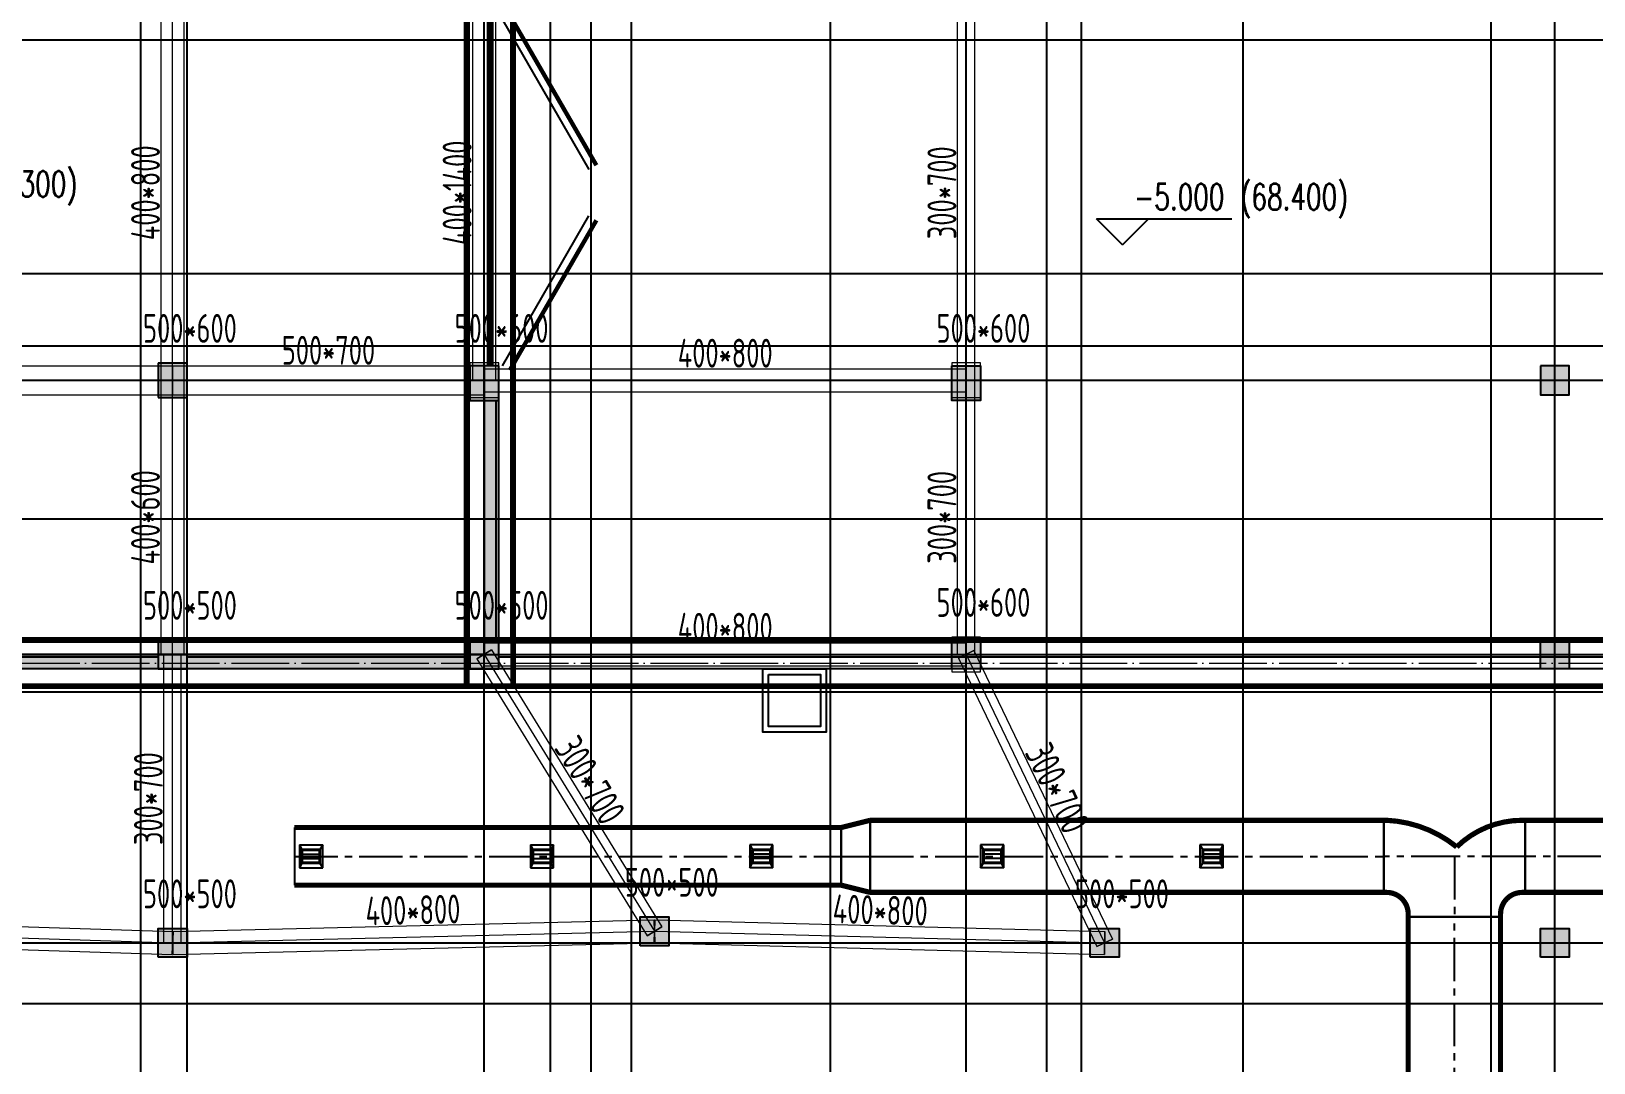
# Model space of a CAD drawing. Extents: x 369444 to 684549, y -549309 to 575337.
# Drawn here: x 456974 to 484049, y 335579 to 353457 of the extents above; entities that cross this region are included whole.
import ezdxf

# ---------------------------------------------------------------- set-up
doc = ezdxf.new("R2010")
doc.units = 0
doc.header["$LTSCALE"] = 1000
doc.header["$MEASUREMENT"] = 0
for name, pattern in [('CENTER2', [1.125, 0.75, -0.125, 0.125, -0.125]), ('DASH', [0.35, 0.25, -0.1]), ('DOTE', [2.42, 2, -0.2, 0.02, -0.2])]:
    doc.linetypes.add(name, pattern=pattern)
for name, color, linetype, lineweight, true_color in [('-1-0-1', 7, 'Continuous', 0, 0xc0c0c0), ('-1-1-2', 7, 'Continuous', 0, 0xc0c0c0), ('-2-0-1', 1, 'Continuous', 0, 0xff0000), ('-2-1-2', 9, 'Continuous', 0, 0x808080), ('1-6-1', 7, 'Continuous', 0, 0x55ff55), ('1-6-2', 7, 'Continuous', 0, 0x55ff55), ('11-6-1', 2, 'Continuous', 0, 0xffff00), ('11-6-2', 2, 'Continuous', 0, 0xffff00), ('11-6-5', 2, 'Continuous', 0, 0xffff00), ('12-6-1', 4, 'Continuous', 0, 0x00ffff), ('12-6-2', 4, 'Continuous', 0, 0x00ffff), ('12-6-5', 4, 'Continuous', 0, 0x00ffff)]:
    doc.layers.add(name, color=color, linetype=linetype, lineweight=lineweight, true_color=true_color)
for name, color, linetype in [('A-COLU-CONC', 9, 'Continuous'), ('A-WALL-HATCH', 8, 'Continuous'), ('COLUMN', 9, 'Continuous'), ('DOTE', 1, 'Continuous'), ('DUCT-排烟中心线', 5, 'CENTER2'), ('DUCT-排烟法兰', 4, 'Continuous'), ('DUCT-排烟管', 2, 'Continuous'), ('DUCT-排烟管端线', 4, 'Continuous'), ('PUB_HATCH', 8, 'Continuous'), ('WALL', 9, 'Continuous'), ('WINDOW', 4, 'Continuous'), ('景观场地标高', 4, 'Continuous'), ('车库集水坑', 60, 'Continuous'), ('防火分区线', 7, 'Continuous'), ('风管标注', 3, 'Continuous')]:
    doc.layers.add(name, color=color, linetype=linetype)
doc.layers.add('DOTE2', color=122, linetype='DOTE', lineweight=9)
doc.styles.add('_TCH_DIM', font='SIMPLEX', dxfattribs={"bigfont": 'GBCBIG'})
doc.styles.add('yjkcad', font='yjkeng.shx', dxfattribs={"width": 0.7, "height": 250, "bigfont": 'yjkchn.shx'})

# ---------------------------------------------------------------- blocks, each defined once
blk = doc.blocks.new('5461h6pgkifg')
at = {"layer": '车库集水坑', "lineweight": -2}
for points in [[(38490818489.037064, 3905436880.368558), (38490819589.037064, 3905436880.368558), (38490819589.037064, 3905435780.368558), (38490818489.037064, 3905435780.368558)], [(38490818589.037064, 3905436780.368558), (38490819489.037064, 3905436780.368558), (38490819489.037064, 3905435880.368558), (38490818589.037064, 3905435880.368558)]]:
    blk.add_lwpolyline(points, close=True, dxfattribs=at)
blk = doc.blocks.new('$DorLib2D$00000213')
at = {"color": 0, "linetype": 'DASH', "const_width": 0.02}
blk.add_lwpolyline([(0.5, 0), (-0.5, 0)], dxfattribs=at)
blk = doc.blocks.new('column500')
h = blk.add_hatch(color=0)
h.dxf.hatch_style = 1
h.paths.add_polyline_path([(-216381, -381440), (-215881, -381440), (-215881, -380940), (-216381, -380940)])
at = {"color": 0}
blk.add_lwpolyline([(-216381, -381440), (-215881, -381440), (-215881, -380940), (-216381, -380940)], close=True, dxfattribs=at)
blk = doc.blocks.new('165gsff')
at = {"layer": 'COLUMN', "lineweight": -2, "ltscale": 6}
blk.add_hatch(color=256, dxfattribs=at).paths.add_polyline_path([(38490804507.5, 3905235777.5), (38490805007.5, 3905235777.5), (38490805007.5, 3905235177.5), (38490804507.5, 3905235177.5)])
at = {"color": 0}
blk.add_lwpolyline([(38490804507.5, 3905235777.5), (38490805007.5, 3905235777.5), (38490805007.5, 3905235177.5), (38490804507.5, 3905235177.5)], close=True, dxfattribs=at)
blk = doc.blocks.new('$DorLib2D$00000207')
at = {"color": 0}
for p, q in [((-0.5, 0.0313), (-0.067, 0.2813)), ((0.5, 0.0313), (0.067, 0.2813))]:
    blk.add_line(p, q, dxfattribs=at)
at = {"color": 0, "const_width": 0.0125}
for points in [[(-0.5125, 0.0529), (-0.0795, 0.3029)], [(0.5125, 0.0529), (0.0795, 0.3029)]]:
    blk.add_lwpolyline(points, dxfattribs=at)
blk = doc.blocks.new('N-风管')
at = {"color": 0, "linetype": 'Continuous'}
for p, q in [((38489297580.664528, 3905433830.01368, 2600), (38489297980.664528, 3905433830.01368, 2600)), ((38489301580.664528, 3905433830.01368, 2600), (38489301980.664528, 3905433830.01368, 2600)), ((38489305781.545509, 3905433430.01368, 2600), (38489305381.545509, 3905433430.01368, 2600)), ((38489309781.545509, 3905433430.01368, 2600), (38489309381.545509, 3905433430.01368, 2600)), ((38489313581.545509, 3905433430.01368, 2600), (38489313181.545509, 3905433430.01368, 2600))]:
    blk.add_line(p, q, dxfattribs=at)
at = {"color": 0}
for p, q in [((38489297580.664528, 3905433830.01368, 2600), (38489297580.664528, 3905433430.01368, 2600)), ((38489297580.664528, 3905433830.01368, 2600), (38489297620.664528, 3905433741.124792, 2600)), ((38489297620.664528, 3905433667.050717, 2600), (38489297932.664528, 3905433667.050717, 2600)), ((38489297980.664528, 3905433830.01368, 2600), (38489297932.664528, 3905433741.124792, 2600)), ((38489297980.664528, 3905433430.01368, 2600), (38489297980.664528, 3905433830.01368, 2600)), ((38489301580.664528, 3905433830.01368, 2600), (38489301580.664528, 3905433430.01368, 2600)), ((38489301580.664528, 3905433830.01368, 2600), (38489301620.664528, 3905433741.124792, 2600)), ((38489301620.664528, 3905433667.050717, 2600), (38489301932.664528, 3905433667.050717, 2600)), ((38489301980.664528, 3905433830.01368, 2600), (38489301932.664528, 3905433741.124792, 2600)), ((38489301980.664528, 3905433430.01368, 2600), (38489301980.664528, 3905433830.01368, 2600)), ((38489305381.545509, 3905433830.01368, 2600), (38489305429.545509, 3905433741.124792, 2600)), ((38489305781.545509, 3905433830.01368, 2600), (38489305381.545509, 3905433830.01368, 2600)), ((38489305381.545509, 3905433830.01368, 2600), (38489305381.545509, 3905433430.01368, 2600)), ((38489305741.545509, 3905433667.050717, 2600), (38489305429.545509, 3905433667.050717, 2600)), ((38489305741.545509, 3905433741.124792, 2600), (38489305781.545509, 3905433830.01368, 2600)), ((38489305781.545509, 3905433430.01368, 2600), (38489305781.545509, 3905433830.01368, 2600)), ((38489309381.545509, 3905433830.01368, 2600), (38489309429.545509, 3905433741.124792, 2600)), ((38489309781.545509, 3905433830.01368, 2600), (38489309381.545509, 3905433830.01368, 2600)), ((38489309381.545509, 3905433830.01368, 2600), (38489309381.545509, 3905433430.01368, 2600)), ((38489309741.545509, 3905433667.050717, 2600), (38489309429.545509, 3905433667.050717, 2600)), ((38489309741.545509, 3905433741.124792, 2600), (38489309781.545509, 3905433830.01368, 2600)), ((38489309781.545509, 3905433430.01368, 2600), (38489309781.545509, 3905433830.01368, 2600)), ((38489313181.545509, 3905433830.01368, 2600), (38489313229.545509, 3905433741.124792, 2600)), ((38489313581.545509, 3905433830.01368, 2600), (38489313181.545509, 3905433830.01368, 2600)), ((38489313181.545509, 3905433830.01368, 2600), (38489313181.545509, 3905433430.01368, 2600)), ((38489313541.545509, 3905433667.050717, 2600), (38489313229.545509, 3905433667.050717, 2600)), ((38489313541.545509, 3905433741.124792, 2600), (38489313581.545509, 3905433830.01368, 2600)), ((38489313581.545509, 3905433430.01368, 2600), (38489313581.545509, 3905433830.01368, 2600)), ((38489297620.664528, 3905433518.902569, 2600), (38489297580.664528, 3905433430.01368, 2600)), ((38489297580.664528, 3905433430.01368, 2600), (38489297980.664528, 3905433430.01368, 2600)), ((38489297620.664528, 3905433592.976644, 2600), (38489297932.664528, 3905433592.976644, 2600)), ((38489297980.664528, 3905433430.01368, 2600), (38489297932.664528, 3905433518.902569, 2600)), ((38489301620.664528, 3905433518.902569, 2600), (38489301580.664528, 3905433430.01368, 2600)), ((38489301580.664528, 3905433430.01368, 2600), (38489301980.664528, 3905433430.01368, 2600)), ((38489301620.664528, 3905433592.976644, 2600), (38489301932.664528, 3905433592.976644, 2600)), ((38489301980.664528, 3905433430.01368, 2600), (38489301932.664528, 3905433518.902569, 2600)), ((38489305381.545509, 3905433430.01368, 2600), (38489305429.545509, 3905433518.902569, 2600)), ((38489305741.545509, 3905433592.976644, 2600), (38489305429.545509, 3905433592.976644, 2600)), ((38489305781.545509, 3905433430.01368, 2600), (38489305741.545509, 3905433518.902569, 2600)), ((38489309381.545509, 3905433430.01368, 2600), (38489309429.545509, 3905433518.902569, 2600)), ((38489309741.545509, 3905433592.976644, 2600), (38489309429.545509, 3905433592.976644, 2600)), ((38489309781.545509, 3905433430.01368, 2600), (38489309741.545509, 3905433518.902569, 2600)), ((38489313181.545509, 3905433430.01368, 2600), (38489313229.545509, 3905433518.902569, 2600)), ((38489313541.545509, 3905433592.976644, 2600), (38489313229.545509, 3905433592.976644, 2600)), ((38489313581.545509, 3905433430.01368, 2600), (38489313541.545509, 3905433518.902569, 2600))]:
    blk.add_line(p, q, dxfattribs=at)
at = {"color": 0, "lineweight": 40}
for p, q in [((38489297620.664528, 3905433741.124792, 2600), (38489297620.664528, 3905433518.902569, 2600)), ((38489297932.664528, 3905433741.124792, 2600), (38489297620.664528, 3905433741.124792, 2600)), ((38489297932.664528, 3905433518.902569, 2600), (38489297932.664528, 3905433741.124792, 2600)), ((38489301620.664528, 3905433741.124792, 2600), (38489301620.664528, 3905433518.902569, 2600)), ((38489301932.664528, 3905433741.124792, 2600), (38489301620.664528, 3905433741.124792, 2600)), ((38489301932.664528, 3905433518.902569, 2600), (38489301932.664528, 3905433741.124792, 2600)), ((38489305429.545509, 3905433741.124792, 2600), (38489305429.545509, 3905433518.902569, 2600)), ((38489305429.545509, 3905433741.124792, 2600), (38489305741.545509, 3905433741.124792, 2600)), ((38489305741.545509, 3905433518.902569, 2600), (38489305741.545509, 3905433741.124792, 2600)), ((38489309429.545509, 3905433741.124792, 2600), (38489309429.545509, 3905433518.902569, 2600)), ((38489309429.545509, 3905433741.124792, 2600), (38489309741.545509, 3905433741.124792, 2600)), ((38489309741.545509, 3905433518.902569, 2600), (38489309741.545509, 3905433741.124792, 2600)), ((38489313229.545509, 3905433741.124792, 2600), (38489313229.545509, 3905433518.902569, 2600)), ((38489313229.545509, 3905433741.124792, 2600), (38489313541.545509, 3905433741.124792, 2600)), ((38489313541.545509, 3905433518.902569, 2600), (38489313541.545509, 3905433741.124792, 2600)), ((38489297932.664528, 3905433518.902569, 2600), (38489297620.664528, 3905433518.902569, 2600)), ((38489301932.664528, 3905433518.902569, 2600), (38489301620.664528, 3905433518.902569, 2600)), ((38489305429.545509, 3905433518.902569, 2600), (38489305741.545509, 3905433518.902569, 2600)), ((38489309429.545509, 3905433518.902569, 2600), (38489309741.545509, 3905433518.902569, 2600)), ((38489313229.545509, 3905433518.902569, 2600), (38489313541.545509, 3905433518.902569, 2600))]:
    blk.add_line(p, q, dxfattribs=at)
at = {"layer": 'DUCT-排烟中心线', "color": 0}
for p, q in [((38489297490.369827, 3905433630.01368), (38489306966.968987, 3905433630.01368)), ((38489306967.168983, 3905433630.01368), (38489307467.168983, 3905433630.01368)), ((38489307467.369003, 3905433630.01368), (38489316365.468163, 3905433630.013694)), ((38489317590.668159, 3905433630.013701), (38489316365.668159, 3905433630.013694)), ((38489318815.668159, 3905433630.013701), (38489317590.668159, 3905433630.013701)), ((38489317590.668159, 3905433630.013701), (38489317590.668159, 3905432580.013694)), ((38489333629.46006, 3905433630.01368), (38489318815.868156, 3905433630.013701)), ((38489317590.668167, 3905419092.308393), (38489317590.668159, 3905432579.813694))]:
    blk.add_line(p, q, dxfattribs=at)
at = {"layer": 'DUCT-排烟法兰', "color": 0}
for p, q in [((38489306967.068977, 3905433100.01368), (38489306967.068977, 3905434160.01368)), ((38489307467.26899, 3905432975.01368), (38489307467.26899, 3905434285.01368)), ((38489316365.568161, 3905434285.013694), (38489316365.568161, 3905432975.013694)), ((38489318815.768158, 3905432975.013701), (38489318815.768158, 3905434285.013701)), ((38489316750.668159, 3905432579.913694), (38489318430.668159, 3905432579.913694))]:
    blk.add_line(p, q, dxfattribs=at)
at = {"layer": 'DUCT-排烟管', "color": 0, "const_width": 90}
for points in [[(38489306966.968987, 3905434130.01368), (38489297490.369827, 3905434130.01368)], [(38489306967.168983, 3905434130.01368), (38489307467.168983, 3905434255.01368)], [(38489316365.468163, 3905434255.013694), (38489307467.369003, 3905434255.01368)], [(38489316365.668159, 3905434255.013694), (38489316415.668159, 3905434255.013694)], [(38489318765.668159, 3905434255.013701), (38489318815.668159, 3905434255.013701)], [(38489333629.46006, 3905434255.01368), (38489318815.868156, 3905434255.013701)], [(38489297490.369827, 3905433130.01368), (38489306966.968987, 3905433130.01368)], [(38489306967.168983, 3905433130.01368), (38489307467.168983, 3905433005.01368)], [(38489307467.369003, 3905433005.01368), (38489316365.468163, 3905433005.013694)], [(38489316415.668159, 3905433005.013694), (38489316365.668159, 3905433005.013694)], [(38489318815.668159, 3905433005.013701), (38489318765.668159, 3905433005.013701)], [(38489318815.868156, 3905433005.013701), (38489333629.46006, 3905433005.01368)], [(38489316790.668159, 3905432580.013694), (38489316790.668159, 3905432630.013694)], [(38489316790.668159, 3905432579.813694), (38489316790.668167, 3905419092.308392)], [(38489318390.668159, 3905432630.0137), (38489318390.668159, 3905432580.013694)], [(38489318390.668167, 3905419092.308393), (38489318390.668159, 3905432579.813695)]]:
    blk.add_lwpolyline(points, dxfattribs=at)
at = {"layer": 'DUCT-排烟管', "color": 0, "extrusion": (0, 0, -1), "const_width": 90}
for points in [[(-38489316415.668159, 3905434255.013694, 0.1600273165), (-38489317631.081909, 3905433793.344713)], [(-38489317631.081909, 3905433793.344712, 0.1956635494), (-38489318765.668159, 3905434255.013703)]]:
    blk.add_lwpolyline(points, format="xyb", dxfattribs=at)
at = {"layer": 'DUCT-排烟管', "color": 0, "const_width": 90}
for points in [[(38489316790.668159, 3905432630.013694, 0.4142135508), (38489316415.668159, 3905433005.013694)], [(38489318765.668159, 3905433005.013701, 0.4142135512), (38489318390.668159, 3905432630.0137)]]:
    blk.add_lwpolyline(points, format="xyb", dxfattribs=at)
at = {"layer": 'DUCT-排烟管端线', "color": 0}
for p, q in [((38489307467.168983, 3905433005.01368), (38489307467.168983, 3905434255.01368)), ((38489307467.369003, 3905434255.01368), (38489307467.369003, 3905433005.01368)), ((38489316365.468163, 3905433005.013694), (38489316365.468163, 3905434255.013694)), ((38489316365.668159, 3905433005.013694), (38489316365.668159, 3905434255.013694)), ((38489318815.668159, 3905434255.013701), (38489318815.668159, 3905433005.013701)), ((38489318815.868156, 3905434255.013701), (38489318815.868156, 3905433005.013701)), ((38489297490.369827, 3905434130.01368), (38489297490.369827, 3905433130.01368)), ((38489306966.968987, 3905433130.01368), (38489306966.968987, 3905434130.01368)), ((38489306967.168983, 3905434130.01368), (38489306967.168983, 3905433130.01368)), ((38489318390.668159, 3905432580.013694), (38489316790.668159, 3905432580.013694)), ((38489318390.668159, 3905432579.813695), (38489316790.668159, 3905432579.813694))]:
    blk.add_line(p, q, dxfattribs=at)

msp = doc.modelspace()

# ---------------------------------------------------------------- hatches: boundary and pattern name
at = {"layer": 'A-WALL-HATCH'}
for points in [[(459674.7, 347706.6), (459174.7, 347706.6), (459174.7, 347106.6), (459674.7, 347106.6)], [(465074.7, 347657), (464574.7, 347657), (464574.7, 347057), (465074.7, 347057)], [(459674.7, 342906.6), (459174.7, 342906.6), (459174.7, 342406.6), (459674.7, 342406.6)], [(465074.7, 342906.6), (464574.7, 342906.6), (464574.7, 342406.6), (465074.7, 342406.6)]]:
    msp.add_hatch(color=256, dxfattribs=at).paths.add_polyline_path(points)
at = {"layer": 'PUB_HATCH'}
for points in [[(465074.6, 342407.1), (465074.6, 347657), (464824.6, 347657), (464824.6, 342657.1)], [(465074.6, 342407.1), (464824.6, 342657.1), (438224.5, 342657.1), (438094.5, 342607.1), (438074.5, 342407.1)]]:
    msp.add_hatch(color=256, dxfattribs=at).paths.add_polyline_path(points)

# ---------------------------------------------------------------- linework, layer by layer
at = {"layer": '-1-0-1', "color": 0}
for p in [(459424.3, 347407.1, -3600), (464824.3, 347407.1, -3600), (473174.3, 347407.1, -3600), (459424.3, 342657.1, -3600), (464824.3, 342657.1, -3600), (473174.3, 342657.1, -3600), (459424.3, 337657.1, -3600), (467774.3, 337857.1, -3600), (475574.3, 337657.1, -3600)]:
    msp.add_point(p, dxfattribs=at)
at = {"layer": '-1-1-2', "color": 0}
for p, q in [((459424.3, 347407.1, -3600), (459424.3, 347407.1)), ((464824.3, 347407.1, -3600), (464824.3, 347407.1)), ((473174.3, 347407.1, -3600), (473174.3, 347407.1)), ((459424.3, 342657.1, -3600), (459424.3, 342657.1)), ((464824.3, 342657.1, -3600), (464824.3, 342657.1)), ((473174.3, 342657.1, -3600), (473174.3, 342657.1)), ((459424.3, 337657.1, -3600), (459424.3, 337657.1)), ((467774.3, 337857.1, -3600), (467774.3, 337857.1)), ((475574.3, 337657.1, -3600), (475574.3, 337657.1))]:
    msp.add_line(p, q, dxfattribs=at)
at = {"layer": '-2-0-1', "color": 0}
for p, q in [((459424.3, 347407.1, -3600), (459424.3, 353907.1, -3600)), ((464824.3, 347407.1, -3600), (464824.3, 353907.1, -3600)), ((473174.3, 347407.1, -3600), (473174.3, 353907.1, -3600)), ((451624.3, 347407.1, -3600), (459424.3, 347407.1, -3600)), ((459424.3, 342657.1, -3600), (459424.3, 347407.1, -3600)), ((459424.3, 347407.1, -3600), (464824.3, 347407.1, -3600)), ((464824.3, 347407.1, -3600), (473174.3, 347407.1, -3600)), ((464824.3, 342657.1, -3600), (464824.3, 347407.1, -3600)), ((473174.3, 342657.1, -3600), (473174.3, 347407.1, -3600)), ((451624.3, 342657.1, -3600), (459424.3, 342657.1, -3600)), ((459424.3, 337657.1, -3600), (459424.3, 342657.1, -3600)), ((459424.3, 342657.1, -3600), (464824.3, 342657.1, -3600)), ((464824.3, 342657.1, -3600), (467774.3, 337857.1, -3600)), ((464824.3, 342657.1, -3600), (473174.3, 342657.1, -3600)), ((473174.3, 342657.1, -3600), (475574.3, 337657.1, -3600)), ((451624.3, 337907.1, -3600), (459424.3, 337657.1, -3600)), ((459424.3, 337657.1, -3600), (467774.3, 337857.1, -3600)), ((467774.3, 337857.1, -3600), (475574.3, 337657.1, -3600))]:
    msp.add_line(p, q, dxfattribs=at)
at = {"layer": '-2-1-2', "color": 0}
for p, q in [((459424.3, 347407.1), (459424.3, 353907.1)), ((464824.3, 347407.1), (464824.3, 353907.1)), ((473174.3, 347407.1), (473174.3, 353907.1)), ((451624.3, 347407.1), (459424.3, 347407.1)), ((459424.3, 342657.1), (459424.3, 347407.1)), ((459424.3, 347407.1), (464824.3, 347407.1)), ((464824.3, 347407.1), (473174.3, 347407.1)), ((464824.3, 342657.1), (464824.3, 347407.1)), ((473174.3, 342657.1), (473174.3, 347407.1)), ((451624.3, 342657.1), (459424.3, 342657.1)), ((459424.3, 337657.1), (459424.3, 342657.1)), ((459424.3, 342657.1), (464824.3, 342657.1)), ((464824.3, 342657.1), (467774.3, 337857.1)), ((464824.3, 342657.1), (473174.3, 342657.1)), ((473174.3, 342657.1), (475574.3, 337657.1)), ((451624.3, 337907.1), (459424.3, 337657.1)), ((459424.3, 337657.1), (467774.3, 337857.1)), ((467774.3, 337857.1), (475574.3, 337657.1))]:
    msp.add_line(p, q, dxfattribs=at)
at = {"layer": '1-6-1', "color": 0}
for p, q in [((464824.3, 347407.1, -8700), (464824.3, 342657.1, -8700)), ((464824.3, 347407.1, -5100), (464824.3, 347407.1, -8700)), ((464824.3, 342657.1, -5100), (464824.3, 347407.1, -5100)), ((464824.3, 347407.1, -8700), (464824.3, 347407.1, -5100)), ((465074.3, 347407.1, -8700), (464824.3, 347407.1, -8700)), ((464824.3, 347407.1, -5100), (465074.3, 347407.1, -5100)), ((465074.3, 347407.1, -5100), (465074.3, 342407.1, -5100)), ((465074.3, 347407.1, -8700), (465074.3, 347407.1, -5100)), ((465074.3, 342407.1, -8700), (465074.3, 347407.1, -8700)), ((465074.3, 347407.1, -5100), (465074.3, 347407.1, -8700)), ((459424.3, 342657.1, -8700), (451624.3, 342657.1, -8700)), ((451624.3, 342657.1, -5100), (459424.3, 342657.1, -5100)), ((459424.3, 342657.1, -8700), (459424.3, 342657.1, -5100)), ((464824.3, 342657.1, -8700), (459424.3, 342657.1, -8700)), ((459424.3, 342657.1, -5100), (464824.3, 342657.1, -5100)), ((459424.3, 342657.1, -5100), (459424.3, 342657.1, -8700)), ((464824.3, 342657.1, -8700), (464824.3, 342657.1, -5100)), ((464824.3, 342657.1, -5100), (464824.3, 342657.1, -8700)), ((459424.3, 342407.1, -5100), (451624.3, 342407.1, -5100)), ((451624.3, 342407.1, -8700), (459424.3, 342407.1, -8700)), ((459424.3, 342407.1, -5100), (459424.3, 342407.1, -8700)), ((465074.3, 342407.1, -5100), (459424.3, 342407.1, -5100)), ((459424.3, 342407.1, -8700), (465074.3, 342407.1, -8700)), ((459424.3, 342407.1, -8700), (459424.3, 342407.1, -5100)), ((465074.3, 342407.1, -5100), (465074.3, 342407.1, -8700)), ((465074.3, 342407.1, -8700), (465074.3, 342407.1, -5100))]:
    msp.add_line(p, q, dxfattribs=at)
at = {"layer": '1-6-2', "color": 0}
for p, q in [((464824.3, 347407.1, -5100), (464824.3, 342657.1, -5100)), ((464824.3, 347407.1, -8700), (464824.3, 347407.1, -5100)), ((464824.3, 342657.1, -8700), (464824.3, 347407.1, -8700)), ((459424.3, 342657.1, -5100), (451624.3, 342657.1, -5100)), ((451624.3, 342657.1, -8700), (459424.3, 342657.1, -8700)), ((459424.3, 342657.1, -5100), (459424.3, 342657.1, -8700)), ((464824.3, 342657.1, -5100), (459424.3, 342657.1, -5100)), ((459424.3, 342657.1, -8700), (464824.3, 342657.1, -8700)), ((459424.3, 342657.1, -8700), (459424.3, 342657.1, -5100)), ((464824.3, 342657.1, -5100), (464824.3, 342657.1, -8700)), ((464824.3, 342657.1, -8700), (464824.3, 342657.1, -5100))]:
    msp.add_line(p, q, dxfattribs=at)
at = {"layer": '11-6-1', "color": 0}
for p, q in [((459174.3, 347707.1), (459174.3, 347107.1)), ((459674.3, 347707.1), (459174.3, 347707.1)), ((459174.3, 347707.1, -3600), (459174.3, 347107.1, -3600)), ((459674.3, 347707.1, -3600), (459174.3, 347707.1, -3600)), ((459174.3, 347707.1, -3600), (459174.3, 347707.1)), ((459674.3, 347107.1), (459674.3, 347707.1)), ((459674.3, 347107.1, -3600), (459674.3, 347707.1, -3600)), ((459674.3, 347707.1, -3600), (459674.3, 347707.1)), ((464574.3, 347707.1), (464574.3, 347107.1)), ((465074.3, 347707.1), (464574.3, 347707.1)), ((464574.3, 347707.1, -3600), (464574.3, 347107.1, -3600)), ((465074.3, 347707.1, -3600), (464574.3, 347707.1, -3600)), ((464574.3, 347707.1, -3600), (464574.3, 347707.1)), ((465074.3, 347107.1), (465074.3, 347707.1)), ((465074.3, 347107.1, -3600), (465074.3, 347707.1, -3600)), ((465074.3, 347707.1, -3600), (465074.3, 347707.1)), ((472924.3, 347707.1, -5100), (472924.3, 347107.1, -5100)), ((473424.3, 347707.1, -5100), (472924.3, 347707.1, -5100)), ((472924.3, 347707.1, -8700), (472924.3, 347107.1, -8700)), ((473424.3, 347707.1, -8700), (472924.3, 347707.1, -8700)), ((472924.3, 347707.1, -8700), (472924.3, 347707.1, -5100)), ((473424.3, 347107.1, -5100), (473424.3, 347707.1, -5100)), ((473424.3, 347107.1, -8700), (473424.3, 347707.1, -8700)), ((473424.3, 347707.1, -8700), (473424.3, 347707.1, -5100)), ((459174.3, 347107.1), (459674.3, 347107.1)), ((459174.3, 347107.1, -3600), (459674.3, 347107.1, -3600)), ((459174.3, 347107.1, -3600), (459174.3, 347107.1)), ((459674.3, 347107.1, -3600), (459674.3, 347107.1)), ((464574.3, 347107.1), (465074.3, 347107.1)), ((464574.3, 347107.1, -3600), (465074.3, 347107.1, -3600)), ((464574.3, 347107.1, -3600), (464574.3, 347107.1)), ((465074.3, 347107.1, -3600), (465074.3, 347107.1)), ((472924.3, 347107.1, -5100), (473424.3, 347107.1, -5100)), ((472924.3, 347107.1, -8700), (473424.3, 347107.1, -8700)), ((472924.3, 347107.1, -8700), (472924.3, 347107.1, -5100)), ((473424.3, 347107.1, -8700), (473424.3, 347107.1, -5100)), ((459174.3, 342907.1), (459174.3, 342407.1)), ((459674.3, 342907.1), (459174.3, 342907.1)), ((459174.3, 342907.1, -3600), (459174.3, 342407.1, -3600)), ((459674.3, 342907.1, -3600), (459174.3, 342907.1, -3600)), ((459174.3, 342907.1, -3600), (459174.3, 342907.1)), ((459674.3, 342407.1), (459674.3, 342907.1)), ((459674.3, 342407.1, -3600), (459674.3, 342907.1, -3600)), ((459674.3, 342907.1, -3600), (459674.3, 342907.1)), ((464574.3, 342907.1), (464574.3, 342407.1)), ((465074.3, 342907.1), (464574.3, 342907.1)), ((464574.3, 342907.1, -3600), (464574.3, 342407.1, -3600)), ((465074.3, 342907.1, -3600), (464574.3, 342907.1, -3600)), ((464574.3, 342907.1, -3600), (464574.3, 342907.1)), ((465074.3, 342407.1), (465074.3, 342907.1)), ((465074.3, 342407.1, -3600), (465074.3, 342907.1, -3600)), ((465074.3, 342907.1, -3600), (465074.3, 342907.1)), ((472924.3, 342957.1, -5100), (472924.3, 342357.1, -5100)), ((473424.3, 342957.1, -5100), (472924.3, 342957.1, -5100)), ((472924.3, 342957.1, -8700), (472924.3, 342357.1, -8700)), ((473424.3, 342957.1, -8700), (472924.3, 342957.1, -8700)), ((472924.3, 342957.1, -8700), (472924.3, 342957.1, -5100)), ((473424.3, 342357.1, -5100), (473424.3, 342957.1, -5100)), ((473424.3, 342357.1, -8700), (473424.3, 342957.1, -8700)), ((473424.3, 342957.1, -8700), (473424.3, 342957.1, -5100)), ((459174.3, 342407.1), (459674.3, 342407.1)), ((459174.3, 342407.1, -3600), (459674.3, 342407.1, -3600)), ((459174.3, 342407.1, -3600), (459174.3, 342407.1)), ((459674.3, 342407.1, -3600), (459674.3, 342407.1)), ((464574.3, 342407.1), (465074.3, 342407.1)), ((464574.3, 342407.1, -3600), (465074.3, 342407.1, -3600)), ((464574.3, 342407.1, -3600), (464574.3, 342407.1)), ((465074.3, 342407.1, -3600), (465074.3, 342407.1)), ((472924.3, 342357.1, -5100), (473424.3, 342357.1, -5100)), ((472924.3, 342357.1, -8700), (473424.3, 342357.1, -8700)), ((472924.3, 342357.1, -8700), (472924.3, 342357.1, -5100)), ((473424.3, 342357.1, -8700), (473424.3, 342357.1, -5100)), ((459174.3, 337907.1), (459174.3, 337407.1)), ((459674.3, 337907.1), (459174.3, 337907.1)), ((459174.3, 337907.1, -3600), (459174.3, 337407.1, -3600)), ((459674.3, 337907.1, -3600), (459174.3, 337907.1, -3600)), ((459174.3, 337907.1, -3600), (459174.3, 337907.1)), ((459674.3, 337407.1), (459674.3, 337907.1)), ((459674.3, 337407.1, -3600), (459674.3, 337907.1, -3600)), ((459674.3, 337907.1, -3600), (459674.3, 337907.1)), ((467524.3, 338107.1), (467524.3, 337607.1)), ((468024.3, 338107.1), (467524.3, 338107.1)), ((467524.3, 338107.1, -3600), (467524.3, 337607.1, -3600)), ((468024.3, 338107.1, -3600), (467524.3, 338107.1, -3600)), ((467524.3, 338107.1, -3600), (467524.3, 338107.1)), ((468024.3, 337607.1), (468024.3, 338107.1)), ((468024.3, 337607.1, -3600), (468024.3, 338107.1, -3600)), ((468024.3, 338107.1, -3600), (468024.3, 338107.1)), ((475324.3, 337907.1), (475324.3, 337407.1)), ((475824.3, 337907.1), (475324.3, 337907.1)), ((475324.3, 337907.1, -3600), (475324.3, 337407.1, -3600)), ((475824.3, 337907.1, -3600), (475324.3, 337907.1, -3600)), ((475324.3, 337907.1, -3600), (475324.3, 337907.1)), ((475824.3, 337407.1), (475824.3, 337907.1)), ((475824.3, 337407.1, -3600), (475824.3, 337907.1, -3600)), ((475824.3, 337907.1, -3600), (475824.3, 337907.1)), ((459174.3, 337407.1), (459674.3, 337407.1)), ((459174.3, 337407.1, -3600), (459674.3, 337407.1, -3600)), ((459174.3, 337407.1, -3600), (459174.3, 337407.1)), ((459674.3, 337407.1, -3600), (459674.3, 337407.1)), ((467524.3, 337607.1), (468024.3, 337607.1)), ((467524.3, 337607.1, -3600), (468024.3, 337607.1, -3600)), ((467524.3, 337607.1, -3600), (467524.3, 337607.1)), ((468024.3, 337607.1, -3600), (468024.3, 337607.1)), ((475324.3, 337407.1), (475824.3, 337407.1)), ((475324.3, 337407.1, -3600), (475824.3, 337407.1, -3600)), ((475324.3, 337407.1, -3600), (475324.3, 337407.1)), ((475824.3, 337407.1, -3600), (475824.3, 337407.1))]:
    msp.add_line(p, q, dxfattribs=at)
at = {"layer": '11-6-2', "color": 0}
for p, q in [((459424.3, 347407.1, -3600), (459424.3, 347407.1)), ((464824.3, 347407.1, -3600), (464824.3, 347407.1)), ((473174.3, 347407.1, -8700), (473174.3, 347407.1, -5100)), ((459424.3, 342657.1, -3600), (459424.3, 342657.1)), ((464824.3, 342657.1, -3600), (464824.3, 342657.1)), ((473174.3, 342657.1, -8700), (473174.3, 342657.1, -5100)), ((459424.3, 337657.1, -3600), (459424.3, 337657.1)), ((467774.3, 337857.1, -3600), (467774.3, 337857.1)), ((475574.3, 337657.1, -3600), (475574.3, 337657.1))]:
    msp.add_line(p, q, dxfattribs=at)
at = {"layer": '12-6-1', "color": 0}
for p, q in [((459224.3, 347407.1, -5100), (459224.3, 353907.1, -5100)), ((459224.3, 347407.1, -5900), (459224.3, 353907.1, -5900)), ((459624.3, 347407.1, -5100), (459624.3, 353907.1, -5100)), ((459624.3, 347407.1, -5900), (459624.3, 353907.1, -5900)), ((464624.3, 347407.1, -5100), (464624.3, 353907.1, -5100)), ((464624.3, 347407.1, -6500), (464624.3, 353907.1, -6500)), ((465024.3, 347407.1, -5100), (465024.3, 353907.1, -5100)), ((465024.3, 347407.1, -6500), (465024.3, 353907.1, -6500)), ((473024.3, 347407.1), (473024.3, 353907.1)), ((473024.3, 347407.1, -700), (473024.3, 353907.1, -700)), ((473324.3, 347407.1), (473324.3, 353907.1)), ((473324.3, 347407.1, -700), (473324.3, 353907.1, -700)), ((451624.3, 347657.1), (459424.3, 347657.1)), ((451624.3, 347657.1, -800), (459424.3, 347657.1, -800)), ((459424.3, 347657.1), (459424.3, 347157.1)), ((459424.3, 347657.1, -800), (459424.3, 347657.1)), ((459424.3, 347157.1, -800), (459424.3, 347657.1, -800)), ((459424.3, 347657.1), (459424.3, 347157.1)), ((459424.3, 347657.1, -700), (459424.3, 347657.1)), ((459424.3, 347157.1, -700), (459424.3, 347657.1, -700)), ((459424.3, 347657.1), (464824.3, 347657.1)), ((459424.3, 347657.1, -700), (464824.3, 347657.1, -700)), ((464824.3, 347657.1), (464824.3, 347157.1)), ((464824.3, 347657.1, -700), (464824.3, 347657.1)), ((464824.3, 347157.1, -700), (464824.3, 347657.1, -700)), ((459224.3, 347407.1, -5100), (459624.3, 347407.1, -5100)), ((459224.3, 347407.1, -5900), (459224.3, 347407.1, -5100)), ((459624.3, 347407.1, -5900), (459224.3, 347407.1, -5900)), ((459224.3, 347407.1, -5100), (459624.3, 347407.1, -5100)), ((459224.3, 347407.1, -5700), (459224.3, 347407.1, -5100)), ((459624.3, 347407.1, -5700), (459224.3, 347407.1, -5700)), ((459224.3, 342657.1, -5100), (459224.3, 347407.1, -5100)), ((459224.3, 342657.1, -5700), (459224.3, 347407.1, -5700)), ((459624.3, 347407.1, -5100), (459624.3, 347407.1, -5900)), ((459624.3, 347407.1, -5100), (459624.3, 347407.1, -5700)), ((459624.3, 342657.1, -5100), (459624.3, 347407.1, -5100)), ((459624.3, 342657.1, -5700), (459624.3, 347407.1, -5700)), ((464624.3, 347407.1, -5100), (465024.3, 347407.1, -5100)), ((464624.3, 347407.1, -6500), (464624.3, 347407.1, -5100)), ((465024.3, 347407.1, -6500), (464624.3, 347407.1, -6500)), ((464824.3, 347607.1), (464824.3, 347207.1)), ((464824.3, 347607.1, -800), (464824.3, 347607.1)), ((464824.3, 347207.1, -800), (464824.3, 347607.1, -800)), ((464824.3, 347607.1), (473174.3, 347607.1)), ((464824.3, 347607.1, -800), (473174.3, 347607.1, -800)), ((465024.3, 347407.1, -5100), (465024.3, 347407.1, -6500)), ((473024.3, 347407.1), (473324.3, 347407.1)), ((473024.3, 347407.1, -700), (473024.3, 347407.1)), ((473324.3, 347407.1, -700), (473024.3, 347407.1, -700)), ((473024.3, 347407.1), (473324.3, 347407.1)), ((473024.3, 347407.1, -700), (473024.3, 347407.1)), ((473324.3, 347407.1, -700), (473024.3, 347407.1, -700)), ((473024.3, 342657.1), (473024.3, 347407.1)), ((473024.3, 342657.1, -700), (473024.3, 347407.1, -700)), ((473174.3, 347607.1), (473174.3, 347207.1)), ((473174.3, 347607.1, -800), (473174.3, 347607.1)), ((473174.3, 347207.1, -800), (473174.3, 347607.1, -800)), ((473324.3, 347407.1), (473324.3, 347407.1, -700)), ((473324.3, 347407.1), (473324.3, 347407.1, -700)), ((473324.3, 342657.1), (473324.3, 347407.1)), ((473324.3, 342657.1, -700), (473324.3, 347407.1, -700)), ((451624.3, 347157.1), (459424.3, 347157.1)), ((451624.3, 347157.1, -800), (459424.3, 347157.1, -800)), ((459424.3, 347157.1), (459424.3, 347157.1, -800)), ((459424.3, 347157.1), (459424.3, 347157.1, -700)), ((459424.3, 347157.1), (464824.3, 347157.1)), ((459424.3, 347157.1, -700), (464824.3, 347157.1, -700)), ((464824.3, 347207.1), (464824.3, 347207.1, -800)), ((464824.3, 347207.1), (473174.3, 347207.1)), ((464824.3, 347207.1, -800), (473174.3, 347207.1, -800)), ((464824.3, 347157.1), (464824.3, 347157.1, -700)), ((473174.3, 347207.1), (473174.3, 347207.1, -800)), ((464824.3, 342857.1), (464824.3, 342457.1)), ((464824.3, 342857.1, -800), (464824.3, 342857.1)), ((464824.3, 342457.1, -800), (464824.3, 342857.1, -800)), ((464824.3, 342857.1), (473174.3, 342857.1)), ((464824.3, 342857.1, -800), (473174.3, 342857.1, -800)), ((473174.3, 342857.1), (473174.3, 342457.1)), ((473174.3, 342857.1, -800), (473174.3, 342857.1)), ((473174.3, 342457.1, -800), (473174.3, 342857.1, -800)), ((459224.3, 342657.1, -5100), (459624.3, 342657.1, -5100)), ((459224.3, 342657.1, -5700), (459224.3, 342657.1, -5100)), ((459624.3, 342657.1, -5700), (459224.3, 342657.1, -5700)), ((459274.3, 342657.1), (459574.3, 342657.1)), ((459274.3, 342657.1, -700), (459274.3, 342657.1)), ((459574.3, 342657.1, -700), (459274.3, 342657.1, -700)), ((459274.3, 337657.1), (459274.3, 342657.1)), ((459274.3, 337657.1, -700), (459274.3, 342657.1, -700)), ((459574.3, 342657.1), (459574.3, 342657.1, -700)), ((459574.3, 337657.1), (459574.3, 342657.1)), ((459574.3, 337657.1, -700), (459574.3, 342657.1, -700)), ((459624.3, 342657.1, -5100), (459624.3, 342657.1, -5700)), ((464952.1, 342735.6), (464696.5, 342578.5)), ((464696.5, 342578.5, -700), (464952.1, 342735.6, -700)), ((464696.5, 342578.5), (464696.5, 342578.5, -700)), ((464696.5, 342578.5), (467646.5, 337778.5)), ((464696.5, 342578.5, -700), (467646.5, 337778.5, -700)), ((464952.1, 342735.6, -700), (464952.1, 342735.6)), ((464952.1, 342735.6), (467902.1, 337935.6)), ((464952.1, 342735.6, -700), (467902.1, 337935.6, -700)), ((473024.3, 342657.1), (473324.3, 342657.1)), ((473024.3, 342657.1, -700), (473024.3, 342657.1)), ((473324.3, 342657.1, -700), (473024.3, 342657.1, -700)), ((473309.5, 342722), (473039.1, 342592.1)), ((473039.1, 342592.1, -700), (473309.5, 342722, -700)), ((473039.1, 342592.1), (473039.1, 342592.1, -700)), ((473039.1, 342592.1), (475439.1, 337592.1)), ((473039.1, 342592.1, -700), (475439.1, 337592.1, -700)), ((473309.5, 342722, -700), (473309.5, 342722)), ((473309.5, 342722), (475709.5, 337722)), ((473309.5, 342722, -700), (475709.5, 337722, -700)), ((473324.3, 342657.1), (473324.3, 342657.1, -700)), ((464824.3, 342457.1), (464824.3, 342457.1, -800)), ((464824.3, 342457.1), (473174.3, 342457.1)), ((464824.3, 342457.1, -800), (473174.3, 342457.1, -800)), ((473174.3, 342457.1), (473174.3, 342457.1, -800)), ((451630.7, 338107), (459430.7, 337857)), ((451630.7, 338107, -800), (459430.7, 337857, -800)), ((459419.5, 337857), (467769.5, 338057)), ((459419.5, 337857, -800), (467769.5, 338057, -800)), ((467902.1, 337935.6), (467646.5, 337778.5)), ((467646.5, 337778.5, -700), (467902.1, 337935.6, -700)), ((467779.4, 338057), (467769.2, 337657.1)), ((467769.2, 337657.1, -800), (467779.4, 338057, -800)), ((467769.5, 338057), (467779.1, 337657.1)), ((467769.5, 338057, -800), (467769.5, 338057)), ((467779.1, 337657.1, -800), (467769.5, 338057, -800)), ((467779.4, 338057, -800), (467779.4, 338057)), ((467779.4, 338057), (475579.4, 337857)), ((467779.4, 338057, -800), (475579.4, 337857, -800)), ((467902.1, 337935.6, -700), (467902.1, 337935.6)), ((451617.9, 337707.2), (459417.9, 337457.2)), ((451617.9, 337707.2, -800), (459417.9, 337457.2, -800)), ((459274.3, 337657.1), (459574.3, 337657.1)), ((459274.3, 337657.1, -700), (459274.3, 337657.1)), ((459574.3, 337657.1, -700), (459274.3, 337657.1, -700)), ((459430.7, 337857), (459417.9, 337457.2)), ((459417.9, 337457.2, -800), (459430.7, 337857, -800)), ((459419.5, 337857), (459429.1, 337457.1)), ((459419.5, 337857, -800), (459419.5, 337857)), ((459429.1, 337457.1, -800), (459419.5, 337857, -800)), ((459429.1, 337457.1), (467779.1, 337657.1)), ((459429.1, 337457.1, -800), (467779.1, 337657.1, -800)), ((459430.7, 337857, -800), (459430.7, 337857)), ((459574.3, 337657.1), (459574.3, 337657.1, -700)), ((467646.5, 337778.5), (467646.5, 337778.5, -700)), ((467769.2, 337657.1), (467769.2, 337657.1, -800)), ((467769.2, 337657.1), (475569.2, 337457.1)), ((467769.2, 337657.1, -800), (475569.2, 337457.1, -800)), ((467779.1, 337657.1), (467779.1, 337657.1, -800)), ((475709.5, 337722), (475439.1, 337592.1)), ((475439.1, 337592.1, -700), (475709.5, 337722, -700)), ((475579.4, 337857), (475569.2, 337457.1)), ((475569.2, 337457.1, -800), (475579.4, 337857, -800)), ((475579.4, 337857, -800), (475579.4, 337857)), ((475709.5, 337722, -700), (475709.5, 337722)), ((459417.9, 337457.2), (459417.9, 337457.2, -800)), ((459429.1, 337457.1), (459429.1, 337457.1, -800)), ((475439.1, 337592.1), (475439.1, 337592.1, -700)), ((475569.2, 337457.1), (475569.2, 337457.1, -800))]:
    msp.add_line(p, q, dxfattribs=at)
at = {"layer": '12-6-2', "color": 0}
for p, q in [((459424.3, 347407.1, -5100), (459424.3, 353907.1, -5100)), ((464824.3, 347407.1, -5100), (464824.3, 353907.1, -5100)), ((473174.3, 347407.1), (473174.3, 353907.1)), ((451624.3, 347407.1), (459424.3, 347407.1)), ((459424.3, 347407.1), (464824.3, 347407.1)), ((459424.3, 342657.1, -5100), (459424.3, 347407.1, -5100)), ((464824.3, 347407.1), (473174.3, 347407.1)), ((473174.3, 342657.1), (473174.3, 347407.1)), ((459424.3, 337657.1), (459424.3, 342657.1)), ((464824.3, 342657.1), (467774.3, 337857.1)), ((464824.3, 342657.1), (473174.3, 342657.1)), ((473174.3, 342657.1), (475574.3, 337657.1)), ((451624.3, 337907.1), (459424.3, 337657.1)), ((459424.3, 337657.1), (467774.3, 337857.1)), ((467774.3, 337857.1), (475574.3, 337657.1))]:
    msp.add_line(p, q, dxfattribs=at)
at = {"layer": 'A-COLU-CONC'}
for p, q in [((459674.7, 347706.6), (459174.7, 347706.6)), ((459174.7, 347706.6), (459174.7, 347106.6)), ((459674.7, 347106.6), (459674.7, 347706.6)), ((465074.7, 347657), (464574.7, 347657)), ((464574.7, 347657), (464574.7, 347057)), ((465074.7, 347057), (465074.7, 347657)), ((459174.7, 347106.6), (459674.7, 347106.6)), ((464574.7, 347057), (465074.7, 347057)), ((459674.7, 342906.6), (459174.7, 342906.6)), ((459174.7, 342906.6), (459174.7, 342406.6)), ((459674.7, 342406.6), (459674.7, 342906.6)), ((465074.7, 342906.6), (464574.7, 342906.6)), ((464574.7, 342906.6), (464574.7, 342406.6)), ((465074.7, 342406.6), (465074.7, 342906.6)), ((459174.7, 342406.6), (459674.7, 342406.6)), ((464574.7, 342406.6), (465074.7, 342406.6))]:
    msp.add_line(p, q, dxfattribs=at)
at = {"layer": 'DOTE', "color": 8}
for p, q in [((458874.5, 59364.2), (458874.5, 476704.8)), ((459674.5, 261807), (459674.5, 476704.8)), ((464824.5, 261807), (464824.5, 476704.8)), ((465974.5, 261807), (465974.5, 476704.8)), ((466674.5, 59364.2), (466674.5, 476704.8)), ((467374.5, 261807), (467374.5, 476704.8)), ((470824.5, 261807), (470824.5, 476704.8)), ((473174.5, 261807), (473174.5, 476704.8)), ((474574.5, 59364.2), (474574.5, 476704.8)), ((475174.5, 59364.2), (475174.5, 476704.8)), ((477974.5, 261807), (477974.5, 476704.8)), ((482274.5, 59364.2), (482274.5, 476704.8)), ((483374.5, 59364.2), (483374.5, 476704.8))]:
    msp.add_line(p, q, dxfattribs=at)
at = {"layer": 'DOTE', "color": 8, "lineweight": -2}
for p, q in [((377844.4, 353307), (624570.9, 353307)), ((377844.4, 349257), (624570.9, 349257)), ((377844.4, 348007), (624570.9, 348007)), ((377844.4, 347407), (624570.9, 347407)), ((377844.4, 345007), (624570.9, 345007)), ((377844.4, 342657), (624570.9, 342657)), ((377844.4, 342007), (624570.9, 342007)), ((377844.4, 337657), (624570.9, 337657)), ((377844.4, 336607), (624570.9, 336607))]:
    msp.add_line(p, q, dxfattribs=at)
at = {"layer": 'DOTE2', "linetype": 'DOTE', "ltscale": 0.5}
msp.add_lwpolyline([(435036.2, 342507), (555176.2, 342507)], dxfattribs=at)
at = {"layer": 'WALL'}
for p, q in [((465074.6, 347657), (464824.6, 347657)), ((464824.6, 347657), (464824.6, 342657.1)), ((465074.6, 342407.1), (465074.6, 347657)), ((464824.6, 342657.1), (438224.5, 342657.1)), ((465074.6, 342407.1), (438074.5, 342407.1))]:
    msp.add_line(p, q, dxfattribs=at)
at = {"layer": 'WALL', "linetype": 'ByBlock'}
for p, q in [((464824.5, 347057), (464824.5, 342906.6)), ((465024.5, 347057), (465024.5, 342906.6)), ((459174.7, 342607), (451874.7, 342607)), ((464574.7, 342607), (459674.7, 342607)), ((540374.5, 342607), (465074.7, 342607)), ((459174.7, 342407), (451874.7, 342407)), ((464574.7, 342407), (459674.7, 342407)), ((540474.5, 342407), (465074.7, 342407))]:
    msp.add_line(p, q, dxfattribs=at)
at = {"layer": '景观场地标高'}
for p, q in [((475881.3, 349755.7), (475431.3, 350205.7)), ((475431.3, 350205.7), (477778.8, 350205.7)), ((475881.3, 349755.7), (476331.3, 350205.7))]:
    msp.add_line(p, q, dxfattribs=at)
at = {"layer": '防火分区线', "color": 5, "linetype": 'DASH', "ltscale": 8, "const_width": 100}
for points in [[(405224.5, 392657), (405224.5, 351406.8), (405674.5, 351406.8), (405674.4, 348706.8), (408924.5, 348706.8), (408924.5, 347156.7), (410514.5, 347156.7), (410514.5, 346557), (414174.4, 346557), (414174.4, 347157), (417874.5, 347156.8), (417874.5, 344007.1), (422274.5, 344007.1), (422274.5, 348706.8), (435524.5, 348706.8), (435524.5, 342106.8), (465324.5, 342106.8), (465324.5, 389856.6)], [(406024.5, 391857), (406024.5, 352206.8), (406474.5, 352206.8), (406474.4, 349506.8), (409724.5, 349506.8), (409724.5, 347956.7), (411314.5, 347956.7), (411314.5, 347357), (413374.4, 347357), (413374.4, 347957), (418674.5, 347956.7), (418674.5, 344807.1), (421474.5, 344807.1), (421474.5, 349506.8), (436324.5, 349506.8), (436324.5, 342906.8), (464524.5, 342906.8), (464524.5, 390656.6)]]:
    msp.add_lwpolyline(points, dxfattribs=at)
at = {"layer": '防火分区线', "color": 56, "linetype": 'DASH', "ltscale": 8, "const_width": 100}
for points in [[(540868.5, 390706.8), (540868.5, 342106.8), (464518.5, 342106.8), (464518.5, 390656.6)], [(540068.5, 389906.8), (540068.5, 342906.8), (465318.5, 342906.8), (465318.5, 389856.6)]]:
    msp.add_lwpolyline(points, dxfattribs=at)
at = {"layer": '防火分区线', "color": 130, "linetype": 'DASH', "ltscale": 8, "const_width": 100}
for points in [[(451074.5, 342907), (542174.5, 342907)], [(451874.5, 342107), (541374.5, 342107)]]:
    msp.add_lwpolyline(points, dxfattribs=at)

# ---------------------------------------------------------------- block references
at = {"layer": 'COLUMN', "color": 8, "lineweight": -2}
msp.add_blockref('165gsff', (-38490331583, -3904888120.5), dxfattribs=at)
at = {"layer": 'COLUMN', "color": 8, "rotation": 270}
msp.add_blockref('column500', (864564.4, 131276.1), dxfattribs=at)
at = {"layer": 'COLUMN', "color": 8, "xscale": -1, "rotation": 270}
for p in [(854364.4, 558787.9), (864564.4, 558787.9), (840614.4, 553787.9), (848964.4, 553987.9), (856764.4, 553787.9), (864564.4, 553787.9)]:
    msp.add_blockref('column500', p, dxfattribs=at)
at = {"layer": 'WINDOW', "linetype": 'ByBlock', "lineweight": -2, "xscale": -6000, "yscale": 6000, "zscale": -6000, "rotation": 270}
msp.add_blockref('$DorLib2D$00000213', (464924.5, 350657), dxfattribs=at)
at = {"layer": 'WINDOW', "xscale": 6000, "yscale": 6000, "zscale": 6000, "rotation": 270}
msp.add_blockref('$DorLib2D$00000207', (464949.6, 350657), dxfattribs=at)
at = {"layer": '车库集水坑'}
msp.add_blockref('5461h6pgkifg', (-38490348839.6, -3905094473.4), dxfattribs=at)
at = {"layer": '风管标注', "color": 8}
msp.add_blockref('N-风管', (-38488835956.2, -3905094473.4), dxfattribs=at)

# ---------------------------------------------------------------- texts
at = {"layer": '11-6-5', "color": 0, "char_height": 500, "attachment_point": 8, "style": 'yjkcad'}
for s, insert in [('500*600', (459724.3, 348057.1, -3600)), ('500*600', (465124.3, 348057.1, -3600)), ('500*600', (473474.3, 348057.1, -3600)), ('500*500', (459724.3, 343257.1, -3600)), ('500*500', (465124.3, 343257.1, -3600)), ('500*600', (473474.3, 343307.1, -3600)), ('500*500', (459724.3, 338257.1, -3600)), ('500*500', (468074.3, 338457.1, -3600)), ('500*500', (475874.3, 338257.1, -3600))]:
    msp.add_mtext(s, dxfattribs=dict(at, insert=insert))
at = {"layer": '12-6-5', "color": 0, "char_height": 500, "attachment_point": 8, "style": 'yjkcad'}
for s, insert, rotation in [('400*800', (459204.3, 350657.1), 90), ('400*1400', (464604.3, 350657.1), 90), ('300*700', (473004.3, 350657.1), 90), ('400*600', (459204.3, 345032.1), 90), ('300*700', (473004.3, 345032.1), 90), ('300*700', (466444.2, 340346.1), 301.57419), ('300*700', (474527.6, 340230.6), 295.64101), ('300*700', (459254.3, 340157.1), 90), ('400*800', (463594.1, 337977), 1.37209), ('400*800', (471680, 337977), 358.5312)]:
    msp.add_mtext(s, dxfattribs=dict(at, insert=insert, rotation=rotation))
for s, insert in [('500*700', (462124.3, 347677.1)), ('400*800', (468999.3, 347627.1)), ('400*800', (468999.3, 342877.1))]:
    msp.add_mtext(s, dxfattribs=dict(at, insert=insert))
at = {"layer": '景观场地标高', "color": 7, "style": '_TCH_DIM', "width": 0.705882}
for s, p in [('(68.300)', (455908.7, 350586.2)), ('(68.400)', (477928.8, 350363.2)), ('-5.000', (476083.8, 350363.2))]:
    msp.add_text(s, height=446.25, dxfattribs=at).set_placement(p)

doc.saveas('drawing.dxf')
